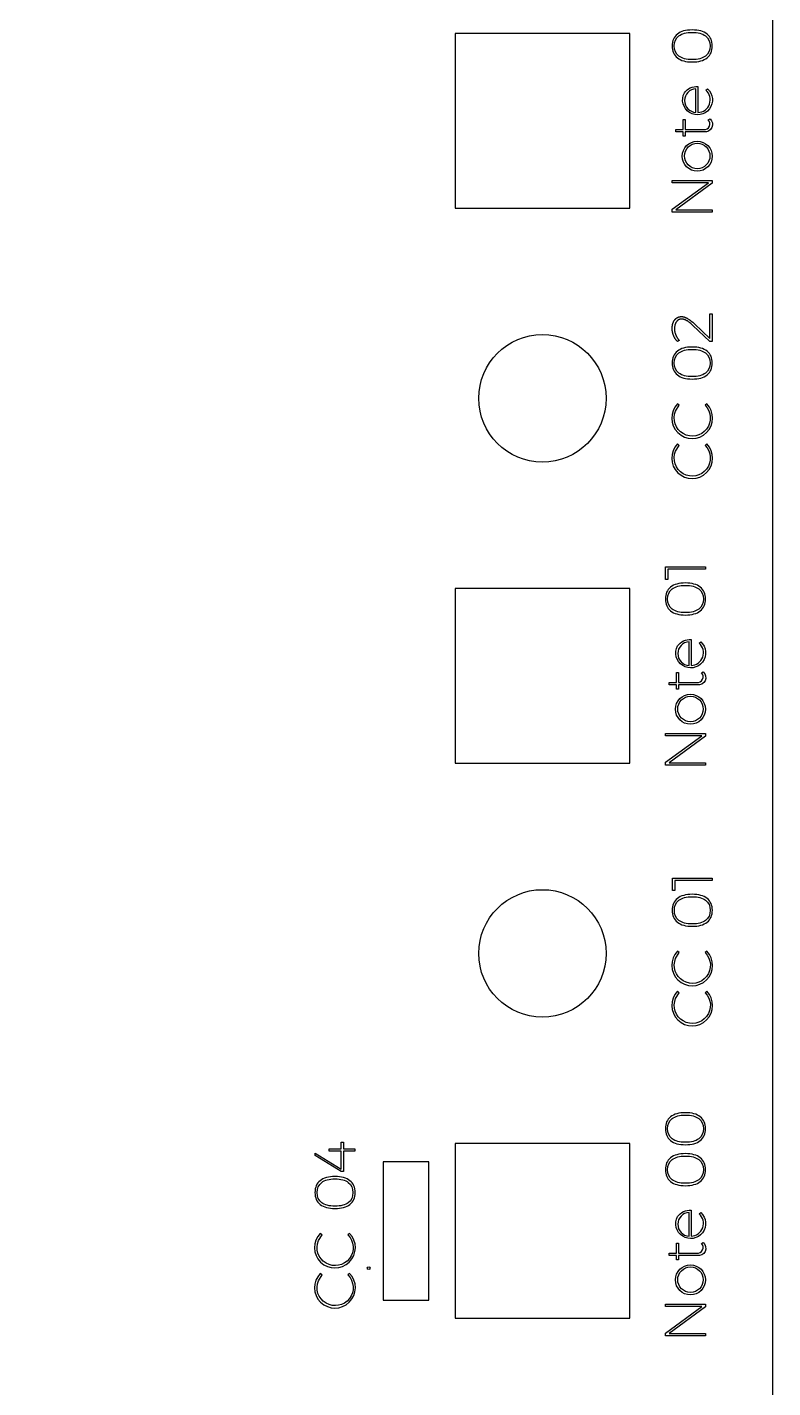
# Model space of a CAD drawing. Header units: millimetres. Extents: x 392 to 1349, y 886 to 1236.
# Drawn here: x 1079.9 to 1120.8, y 1018.3 to 1093 of the extents above; entities that cross this region are included whole.
import ezdxf

# ---------------------------------------------------------------- set-up
doc = ezdxf.new("R2010")
doc.units = ezdxf.units.MM
doc.header["$MEASUREMENT"] = 0
doc.layers.add('Fab 3$Electronics$CUT3', color=3, linetype='Continuous', true_color=0x00ff00)
doc.layers.add('Fab 3$Electronics$ENGRAVE3', color=25, linetype='Continuous', true_color=0x996633)

msp = doc.modelspace()

# ---------------------------------------------------------------- linework, layer by layer
at = {"layer": 'Fab 3$Electronics$CUT3'}
msp.add_lwpolyline([(977.008, 916.164), (1100.844, 916.164, 0.414214), (1120.844, 936.164), (1120.844, 1195.164, 0.414214), (1100.844, 1215.164), (977.008, 1215.164, 0.414214), (957.008, 1195.164), (957.008, 1188.164, 0.414214), (967.008, 1178.164, -0.414214), (977.008, 1168.164), (977.008, 963.164, -0.414214), (967.008, 953.164, 0.414214), (957.008, 943.164), (957.008, 936.164, 0.414214)], format="xyb", close=True, dxfattribs=at)
msp.add_lwpolyline([(977.008, 916.164), (1100.844, 916.164, 0.414214), (1120.844, 936.164), (1120.844, 1195.164, 0.414214), (1100.844, 1215.164), (977.008, 1215.164, 0.414214), (957.008, 1195.164), (957.008, 1188.164, 0.414214), (967.008, 1178.164, -0.414214), (977.008, 1168.164), (977.008, 963.164, -0.414214), (967.008, 953.164, 0.414214), (957.008, 943.164), (957.008, 936.164, 0.414214)], format="xyb", close=True, dxfattribs=at)
for points in [[(1112.985, 1083.083), (1112.985, 1092.671), (1103.397, 1092.671), (1103.397, 1083.083)], [(1112.985, 1052.603), (1112.985, 1062.191), (1103.397, 1062.191), (1103.397, 1052.603)], [(1112.985, 1022.123), (1112.985, 1031.711), (1103.397, 1031.711), (1103.397, 1022.123)], [(1101.952, 1023.123), (1101.952, 1030.711), (1099.444, 1030.711), (1099.444, 1023.123)]]:
    msp.add_lwpolyline(points, close=True, dxfattribs=at)
for centre, radius in [((1108.191, 1072.637), 3.5), ((1108.191, 1042.157), 3.5), ((1098.644, 1024.868, -12.989), 0.0755)]:
    msp.add_circle(centre, radius, dxfattribs=at)
at = {"layer": 'Fab 3$Electronics$ENGRAVE3'}
for points in [[(1115.986, 1089.408, -0.26868), (1116.733, 1089.757), (1116.733, 1088.333, 0.675793), (1117.171, 1089.557), (1117.255, 1089.632, -2.057104)], [(1116.617, 1089.638, 0.952108), (1116.617, 1088.336)], [(1117.399, 1087.983, -0.750475), (1117.061, 1087.272), (1116.035, 1087.272), (1116.035, 1087.034), (1115.922, 1087.034), (1115.922, 1087.272), (1115.518, 1087.272), (1115.518, 1087.398), (1115.922, 1087.398), (1115.922, 1087.951), (1116.035, 1087.951), (1116.035, 1087.398), (1117.045, 1087.398, 0.724121), (1117.293, 1087.933)], [(1115.506, 1071.937), (1115.706, 1072.253), (1115.606, 1072.331, 2.359226), (1117.218, 1072.334), (1117.127, 1072.253, -1.864699)], [(1115.506, 1069.737), (1115.706, 1070.053), (1115.606, 1070.131, 2.359226), (1117.218, 1070.134), (1117.127, 1070.053, -1.864699)], [(1115.613, 1059.04, -0.26868), (1116.36, 1059.389), (1116.36, 1057.965, 0.675793), (1116.798, 1059.189), (1116.882, 1059.264, -2.057104)], [(1116.244, 1059.27, 0.952108), (1116.244, 1057.969)], [(1117.026, 1057.615, -0.750475), (1116.688, 1056.905), (1115.662, 1056.905), (1115.662, 1056.667), (1115.549, 1056.667), (1115.549, 1056.905), (1115.146, 1056.905), (1115.146, 1057.03), (1115.549, 1057.03), (1115.549, 1057.584), (1115.662, 1057.584), (1115.662, 1057.03), (1116.673, 1057.03, 0.724121), (1116.92, 1057.565)], [(1115.508, 1041.885), (1115.708, 1042.201), (1115.608, 1042.279, 2.359226), (1117.22, 1042.282), (1117.129, 1042.201, -1.864699)], [(1115.508, 1039.685), (1115.708, 1040.001), (1115.608, 1040.079, 2.359226), (1117.22, 1040.082), (1117.129, 1040.001, -1.864699)], [(1115.613, 1027.704, -0.26868), (1116.36, 1028.053), (1116.36, 1026.629, 0.675793), (1116.798, 1027.853), (1116.882, 1027.928, -2.057104)], [(1116.244, 1027.934, 0.952108), (1116.244, 1026.633)], [(1095.883, 1026.387), (1096.083, 1026.703), (1095.983, 1026.782, 2.359226), (1097.594, 1026.785), (1097.504, 1026.703, -1.864699)], [(1117.026, 1026.279, -0.750475), (1116.688, 1025.568), (1115.662, 1025.568), (1115.662, 1025.331), (1115.549, 1025.331), (1115.549, 1025.568), (1115.146, 1025.568), (1115.146, 1025.694), (1115.549, 1025.694), (1115.549, 1026.248), (1115.662, 1026.248), (1115.662, 1025.694), (1116.673, 1025.694, 0.724121), (1116.92, 1026.229)], [(1095.883, 1024.187), (1096.083, 1024.503), (1095.983, 1024.582, 2.359226), (1097.594, 1024.585), (1097.504, 1024.503, -1.864699)]]:
    msp.add_lwpolyline(points, format="xyb", close=True, dxfattribs=at)
for points in [[(1115.324, 1084.478), (1115.324, 1084.606), (1117.512, 1084.606), (1117.512, 1084.453), (1115.521, 1082.994), (1117.512, 1082.994), (1117.512, 1082.863), (1115.324, 1082.863), (1115.324, 1083.016), (1117.318, 1084.478)], [(1117.383, 1077.282), (1117.512, 1077.282), (1117.512, 1075.758), (1117.377, 1075.761), (1116.457, 1076.64), (1116.416, 1076.68), (1116.374, 1076.717), (1116.333, 1076.753), (1116.292, 1076.786), (1116.251, 1076.817), (1116.21, 1076.846), (1116.19, 1076.859), (1116.169, 1076.872), (1116.149, 1076.885), (1116.129, 1076.897), (1116.108, 1076.908), (1116.089, 1076.919), (1116.069, 1076.929), (1116.05, 1076.938), (1116.031, 1076.946), (1116.013, 1076.954), (1115.995, 1076.961), (1115.977, 1076.967), (1115.959, 1076.973), (1115.942, 1076.978), (1115.934, 1076.98), (1115.926, 1076.982), (1115.917, 1076.983), (1115.909, 1076.985), (1115.901, 1076.986), (1115.893, 1076.987), (1115.885, 1076.988), (1115.877, 1076.989), (1115.87, 1076.99), (1115.862, 1076.99), (1115.854, 1076.991), (1115.847, 1076.991), (1115.835, 1076.991), (1115.824, 1076.99), (1115.812, 1076.989), (1115.801, 1076.988), (1115.79, 1076.987), (1115.779, 1076.986), (1115.769, 1076.984), (1115.758, 1076.982), (1115.748, 1076.979), (1115.737, 1076.976), (1115.727, 1076.974), (1115.717, 1076.97), (1115.708, 1076.967), (1115.698, 1076.963), (1115.688, 1076.959), (1115.679, 1076.954), (1115.67, 1076.95), (1115.661, 1076.945), (1115.652, 1076.939), (1115.643, 1076.934), (1115.635, 1076.928), (1115.626, 1076.922), (1115.618, 1076.916), (1115.61, 1076.909), (1115.602, 1076.902), (1115.594, 1076.895), (1115.587, 1076.887), (1115.579, 1076.879), (1115.572, 1076.871), (1115.565, 1076.863), (1115.558, 1076.854), (1115.551, 1076.845), (1115.545, 1076.836), (1115.538, 1076.827), (1115.532, 1076.817), (1115.526, 1076.807), (1115.52, 1076.797), (1115.514, 1076.787), (1115.509, 1076.777), (1115.504, 1076.766), (1115.499, 1076.755), (1115.494, 1076.744), (1115.49, 1076.733), (1115.485, 1076.721), (1115.481, 1076.71), (1115.477, 1076.698), (1115.474, 1076.686), (1115.47, 1076.673), (1115.467, 1076.661), (1115.464, 1076.648), (1115.461, 1076.635), (1115.458, 1076.622), (1115.456, 1076.609), (1115.454, 1076.596), (1115.45, 1076.568), (1115.447, 1076.54), (1115.445, 1076.51), (1115.444, 1076.48), (1115.443, 1076.449), (1115.443, 1076.429), (1115.444, 1076.409), (1115.446, 1076.388), (1115.448, 1076.368), (1115.45, 1076.347), (1115.453, 1076.327), (1115.457, 1076.306), (1115.461, 1076.285), (1115.465, 1076.265), (1115.471, 1076.244), (1115.476, 1076.223), (1115.483, 1076.203), (1115.49, 1076.182), (1115.497, 1076.161), (1115.505, 1076.14), (1115.514, 1076.119), (1115.523, 1076.098), (1115.532, 1076.078), (1115.542, 1076.058), (1115.552, 1076.038), (1115.563, 1076.018), (1115.574, 1075.999), (1115.586, 1075.98), (1115.598, 1075.961), (1115.61, 1075.942), (1115.623, 1075.924), (1115.636, 1075.906), (1115.65, 1075.888), (1115.664, 1075.871), (1115.679, 1075.854), (1115.694, 1075.837), (1115.709, 1075.82), (1115.606, 1075.755), (1115.589, 1075.773), (1115.572, 1075.791), (1115.556, 1075.81), (1115.541, 1075.829), (1115.526, 1075.849), (1115.511, 1075.868), (1115.497, 1075.889), (1115.484, 1075.909), (1115.47, 1075.93), (1115.458, 1075.951), (1115.445, 1075.972), (1115.434, 1075.994), (1115.422, 1076.016), (1115.412, 1076.039), (1115.401, 1076.062), (1115.392, 1076.085), (1115.382, 1076.108), (1115.374, 1076.131), (1115.366, 1076.155), (1115.358, 1076.178), (1115.351, 1076.202), (1115.345, 1076.225), (1115.339, 1076.249), (1115.334, 1076.272), (1115.33, 1076.296), (1115.326, 1076.319), (1115.322, 1076.343), (1115.32, 1076.367), (1115.318, 1076.39), (1115.316, 1076.414), (1115.315, 1076.438), (1115.315, 1076.462), (1115.315, 1076.5), (1115.317, 1076.537), (1115.32, 1076.572), (1115.324, 1076.607), (1115.326, 1076.624), (1115.329, 1076.641), (1115.332, 1076.658), (1115.335, 1076.674), (1115.338, 1076.69), (1115.342, 1076.706), (1115.346, 1076.721), (1115.35, 1076.736), (1115.355, 1076.751), (1115.359, 1076.766), (1115.365, 1076.781), (1115.37, 1076.795), (1115.376, 1076.809), (1115.381, 1076.823), (1115.388, 1076.836), (1115.394, 1076.85), (1115.401, 1076.863), (1115.408, 1076.875), (1115.415, 1076.888), (1115.423, 1076.9), (1115.431, 1076.912), (1115.439, 1076.924), (1115.447, 1076.936), (1115.456, 1076.947), (1115.465, 1076.958), (1115.474, 1076.968), (1115.483, 1076.979), (1115.492, 1076.989), (1115.502, 1076.998), (1115.512, 1077.008), (1115.522, 1077.016), (1115.532, 1077.025), (1115.543, 1077.033), (1115.553, 1077.041), (1115.564, 1077.048), (1115.575, 1077.056), (1115.586, 1077.062), (1115.598, 1077.069), (1115.609, 1077.075), (1115.621, 1077.081), (1115.633, 1077.086), (1115.645, 1077.091), (1115.657, 1077.096), (1115.67, 1077.1), (1115.682, 1077.104), (1115.695, 1077.108), (1115.708, 1077.111), (1115.722, 1077.114), (1115.735, 1077.117), (1115.749, 1077.119), (1115.762, 1077.121), (1115.776, 1077.122), (1115.791, 1077.124), (1115.805, 1077.125), (1115.82, 1077.125), (1115.834, 1077.125), (1115.843, 1077.125), (1115.853, 1077.125), (1115.862, 1077.124), (1115.871, 1077.124), (1115.88, 1077.123), (1115.89, 1077.122), (1115.899, 1077.12), (1115.909, 1077.119), (1115.918, 1077.117), (1115.928, 1077.115), (1115.938, 1077.113), (1115.948, 1077.11), (1115.958, 1077.108), (1115.968, 1077.105), (1115.988, 1077.099), (1116.009, 1077.092), (1116.03, 1077.084), (1116.051, 1077.075), (1116.072, 1077.065), (1116.094, 1077.055), (1116.116, 1077.044), (1116.139, 1077.032), (1116.161, 1077.019), (1116.184, 1077.005), (1116.207, 1076.991), (1116.254, 1076.961), (1116.3, 1076.928), (1116.347, 1076.893), (1116.395, 1076.855), (1116.442, 1076.815), (1116.49, 1076.773), (1116.539, 1076.728), (1117.383, 1075.914)], [(1114.952, 1062.697), (1114.952, 1063.386), (1117.139, 1063.386), (1117.139, 1063.257), (1115.08, 1063.257), (1115.08, 1062.697)], [(1114.952, 1054.11), (1114.952, 1054.238), (1117.139, 1054.238), (1117.139, 1054.085), (1115.149, 1052.627), (1117.139, 1052.627), (1117.139, 1052.495), (1114.952, 1052.495), (1114.952, 1052.649), (1116.945, 1054.11)], [(1115.326, 1045.603), (1115.326, 1046.291), (1117.514, 1046.291), (1117.514, 1046.163), (1115.455, 1046.163), (1115.455, 1045.603)], [(1097.137, 1031.798), (1097.266, 1031.798), (1097.266, 1031.432), (1097.889, 1031.432), (1097.889, 1031.307), (1097.266, 1031.307), (1097.266, 1030.18), (1097.137, 1030.18), (1095.701, 1031.053), (1095.701, 1031.188), (1097.137, 1030.318), (1097.137, 1031.307), (1096.48, 1031.307), (1096.48, 1031.432), (1097.137, 1031.432)], [(1114.952, 1022.774), (1114.952, 1022.902), (1117.139, 1022.902), (1117.139, 1022.749), (1115.149, 1021.291), (1117.139, 1021.291), (1117.139, 1021.159), (1114.952, 1021.159), (1114.952, 1021.312), (1116.945, 1022.774)]]:
    msp.add_lwpolyline(points, close=True, dxfattribs=at)
for centre, radius in [((1116.693, 1085.931, -12.989), 0.824), ((1116.693, 1085.945, -12.989), 0.7), ((1116.32, 1055.563, -12.989), 0.824), ((1116.321, 1055.577, -12.989), 0.7), ((1116.32, 1024.227, -12.989), 0.824), ((1116.321, 1024.241, -12.989), 0.7)]:
    msp.add_circle(centre, radius, dxfattribs=at)
for points in [[(1115.6, 1092.638, -12.989), (1115.79, 1092.789, -12.989), (1116.062, 1092.865, -12.989), (1116.416, 1092.865, -12.989), (1116.771, 1092.865, -12.989), (1117.044, 1092.789, -12.989), (1117.235, 1092.638, -12.989), (1117.426, 1092.487, -12.989), (1117.521, 1092.269, -12.989), (1117.521, 1091.985, -12.989), (1117.521, 1091.704, -12.989), (1117.426, 1091.487, -12.989), (1117.235, 1091.334, -12.989), (1117.044, 1091.182, -12.989), (1116.771, 1091.106, -12.989), (1116.416, 1091.106, -12.989), (1116.064, 1091.106, -12.989), (1115.792, 1091.182, -12.989), (1115.601, 1091.334, -12.989), (1115.41, 1091.487, -12.989), (1115.315, 1091.704, -12.989), (1115.315, 1091.985, -12.989), (1115.315, 1092.269, -12.989), (1115.41, 1092.487, -12.989), (1115.6, 1092.638, -12.989)], [(1115.686, 1091.43, -12.989), (1115.854, 1091.301, -12.989), (1116.097, 1091.237, -12.989), (1116.416, 1091.237, -12.989), (1116.736, 1091.237, -12.989), (1116.98, 1091.301, -12.989), (1117.149, 1091.43, -12.989), (1117.318, 1091.558, -12.989), (1117.402, 1091.743, -12.989), (1117.402, 1091.985, -12.989), (1117.402, 1092.227, -12.989), (1117.318, 1092.412, -12.989), (1117.149, 1092.541, -12.989), (1116.98, 1092.669, -12.989), (1116.736, 1092.733, -12.989), (1116.416, 1092.733, -12.989), (1116.097, 1092.733, -12.989), (1115.854, 1092.669, -12.989), (1115.686, 1092.541, -12.989), (1115.518, 1092.412, -12.989), (1115.434, 1092.227, -12.989), (1115.434, 1091.985, -12.989), (1115.434, 1091.743, -12.989), (1115.518, 1091.558, -12.989), (1115.686, 1091.43, -12.989)], [(1115.6, 1075.227, -12.989), (1115.79, 1075.379, -12.989), (1116.062, 1075.454, -12.989), (1116.416, 1075.454, -12.989), (1116.771, 1075.454, -12.989), (1117.044, 1075.379, -12.989), (1117.235, 1075.227, -12.989), (1117.426, 1075.076, -12.989), (1117.521, 1074.859, -12.989), (1117.521, 1074.575, -12.989), (1117.521, 1074.293, -12.989), (1117.426, 1074.076, -12.989), (1117.235, 1073.924, -12.989), (1117.044, 1073.772, -12.989), (1116.771, 1073.695, -12.989), (1116.416, 1073.695, -12.989), (1116.064, 1073.695, -12.989), (1115.792, 1073.772, -12.989), (1115.601, 1073.924, -12.989), (1115.41, 1074.076, -12.989), (1115.315, 1074.293, -12.989), (1115.315, 1074.575, -12.989), (1115.315, 1074.859, -12.989), (1115.41, 1075.076, -12.989), (1115.6, 1075.227, -12.989)], [(1115.686, 1074.019, -12.989), (1115.854, 1073.891, -12.989), (1116.097, 1073.827, -12.989), (1116.416, 1073.827, -12.989), (1116.736, 1073.827, -12.989), (1116.98, 1073.891, -12.989), (1117.149, 1074.019, -12.989), (1117.318, 1074.148, -12.989), (1117.402, 1074.333, -12.989), (1117.402, 1074.575, -12.989), (1117.402, 1074.817, -12.989), (1117.318, 1075.002, -12.989), (1117.149, 1075.13, -12.989), (1116.98, 1075.259, -12.989), (1116.736, 1075.323, -12.989), (1116.416, 1075.323, -12.989), (1116.097, 1075.323, -12.989), (1115.854, 1075.259, -12.989), (1115.686, 1075.13, -12.989), (1115.518, 1075.002, -12.989), (1115.434, 1074.817, -12.989), (1115.434, 1074.575, -12.989), (1115.434, 1074.333, -12.989), (1115.518, 1074.148, -12.989), (1115.686, 1074.019, -12.989)], [(1115.227, 1062.27, -12.989), (1115.417, 1062.421, -12.989), (1115.689, 1062.497, -12.989), (1116.044, 1062.497, -12.989), (1116.398, 1062.497, -12.989), (1116.671, 1062.421, -12.989), (1116.862, 1062.27, -12.989), (1117.053, 1062.119, -12.989), (1117.148, 1061.901, -12.989), (1117.148, 1061.617, -12.989), (1117.148, 1061.336, -12.989), (1117.053, 1061.119, -12.989), (1116.862, 1060.967, -12.989), (1116.671, 1060.814, -12.989), (1116.398, 1060.738, -12.989), (1116.044, 1060.738, -12.989), (1115.691, 1060.738, -12.989), (1115.419, 1060.814, -12.989), (1115.228, 1060.967, -12.989), (1115.038, 1061.119, -12.989), (1114.942, 1061.336, -12.989), (1114.942, 1061.617, -12.989), (1114.942, 1061.901, -12.989), (1115.037, 1062.119, -12.989), (1115.227, 1062.27, -12.989)], [(1115.313, 1061.062, -12.989), (1115.481, 1060.934, -12.989), (1115.724, 1060.87, -12.989), (1116.044, 1060.87, -12.989), (1116.363, 1060.87, -12.989), (1116.607, 1060.934, -12.989), (1116.776, 1061.062, -12.989), (1116.945, 1061.19, -12.989), (1117.029, 1061.375, -12.989), (1117.029, 1061.617, -12.989), (1117.029, 1061.86, -12.989), (1116.945, 1062.045, -12.989), (1116.776, 1062.173, -12.989), (1116.607, 1062.301, -12.989), (1116.363, 1062.365, -12.989), (1116.044, 1062.365, -12.989), (1115.724, 1062.365, -12.989), (1115.481, 1062.301, -12.989), (1115.313, 1062.173, -12.989), (1115.145, 1062.045, -12.989), (1115.061, 1061.86, -12.989), (1115.061, 1061.617, -12.989), (1115.061, 1061.375, -12.989), (1115.145, 1061.19, -12.989), (1115.313, 1061.062, -12.989)], [(1115.602, 1045.175, -12.989), (1115.792, 1045.327, -12.989), (1116.064, 1045.402, -12.989), (1116.419, 1045.402, -12.989), (1116.773, 1045.402, -12.989), (1117.046, 1045.327, -12.989), (1117.237, 1045.175, -12.989), (1117.428, 1045.024, -12.989), (1117.523, 1044.807, -12.989), (1117.523, 1044.523, -12.989), (1117.523, 1044.241, -12.989), (1117.428, 1044.024, -12.989), (1117.237, 1043.872, -12.989), (1117.046, 1043.72, -12.989), (1116.773, 1043.644, -12.989), (1116.419, 1043.644, -12.989), (1116.066, 1043.644, -12.989), (1115.794, 1043.72, -12.989), (1115.603, 1043.872, -12.989), (1115.412, 1044.024, -12.989), (1115.317, 1044.241, -12.989), (1115.317, 1044.523, -12.989), (1115.317, 1044.807, -12.989), (1115.412, 1045.024, -12.989), (1115.602, 1045.175, -12.989)], [(1115.688, 1043.967, -12.989), (1115.856, 1043.839, -12.989), (1116.099, 1043.775, -12.989), (1116.419, 1043.775, -12.989), (1116.738, 1043.775, -12.989), (1116.982, 1043.839, -12.989), (1117.151, 1043.967, -12.989), (1117.32, 1044.096, -12.989), (1117.404, 1044.281, -12.989), (1117.404, 1044.523, -12.989), (1117.404, 1044.765, -12.989), (1117.32, 1044.95, -12.989), (1117.151, 1045.078, -12.989), (1116.982, 1045.207, -12.989), (1116.738, 1045.271, -12.989), (1116.419, 1045.271, -12.989), (1116.099, 1045.271, -12.989), (1115.856, 1045.207, -12.989), (1115.688, 1045.078, -12.989), (1115.52, 1044.95, -12.989), (1115.436, 1044.765, -12.989), (1115.436, 1044.523, -12.989), (1115.436, 1044.281, -12.989), (1115.52, 1044.096, -12.989), (1115.688, 1043.967, -12.989)], [(1115.227, 1033.184, -12.989), (1115.417, 1033.335, -12.989), (1115.689, 1033.411, -12.989), (1116.044, 1033.411, -12.989), (1116.398, 1033.411, -12.989), (1116.671, 1033.335, -12.989), (1116.862, 1033.184, -12.989), (1117.053, 1033.033, -12.989), (1117.148, 1032.815, -12.989), (1117.148, 1032.532, -12.989), (1117.148, 1032.25, -12.989), (1117.053, 1032.033, -12.989), (1116.862, 1031.881, -12.989), (1116.671, 1031.728, -12.989), (1116.398, 1031.652, -12.989), (1116.044, 1031.652, -12.989), (1115.691, 1031.652, -12.989), (1115.419, 1031.728, -12.989), (1115.228, 1031.881, -12.989), (1115.038, 1032.033, -12.989), (1114.942, 1032.25, -12.989), (1114.942, 1032.532, -12.989), (1114.942, 1032.815, -12.989), (1115.037, 1033.033, -12.989), (1115.227, 1033.184, -12.989)], [(1115.313, 1031.976, -12.989), (1115.481, 1031.848, -12.989), (1115.724, 1031.784, -12.989), (1116.044, 1031.784, -12.989), (1116.363, 1031.784, -12.989), (1116.607, 1031.848, -12.989), (1116.776, 1031.976, -12.989), (1116.945, 1032.104, -12.989), (1117.029, 1032.29, -12.989), (1117.029, 1032.532, -12.989), (1117.029, 1032.774, -12.989), (1116.945, 1032.959, -12.989), (1116.776, 1033.087, -12.989), (1116.607, 1033.215, -12.989), (1116.363, 1033.279, -12.989), (1116.044, 1033.279, -12.989), (1115.724, 1033.279, -12.989), (1115.481, 1033.215, -12.989), (1115.313, 1033.087, -12.989), (1115.145, 1032.959, -12.989), (1115.061, 1032.774, -12.989), (1115.061, 1032.532, -12.989), (1115.061, 1032.29, -12.989), (1115.145, 1032.104, -12.989), (1115.313, 1031.976, -12.989)], [(1115.227, 1030.934, -12.989), (1115.417, 1031.085, -12.989), (1115.689, 1031.161, -12.989), (1116.044, 1031.161, -12.989), (1116.398, 1031.161, -12.989), (1116.671, 1031.085, -12.989), (1116.862, 1030.934, -12.989), (1117.053, 1030.783, -12.989), (1117.148, 1030.565, -12.989), (1117.148, 1030.281, -12.989), (1117.148, 1030, -12.989), (1117.053, 1029.783, -12.989), (1116.862, 1029.631, -12.989), (1116.671, 1029.478, -12.989), (1116.398, 1029.402, -12.989), (1116.044, 1029.402, -12.989), (1115.691, 1029.402, -12.989), (1115.419, 1029.478, -12.989), (1115.228, 1029.631, -12.989), (1115.038, 1029.783, -12.989), (1114.942, 1030, -12.989), (1114.942, 1030.281, -12.989), (1114.942, 1030.565, -12.989), (1115.037, 1030.783, -12.989), (1115.227, 1030.934, -12.989)], [(1115.313, 1029.726, -12.989), (1115.481, 1029.598, -12.989), (1115.724, 1029.534, -12.989), (1116.044, 1029.534, -12.989), (1116.363, 1029.534, -12.989), (1116.607, 1029.598, -12.989), (1116.776, 1029.726, -12.989), (1116.945, 1029.854, -12.989), (1117.029, 1030.039, -12.989), (1117.029, 1030.281, -12.989), (1117.029, 1030.523, -12.989), (1116.945, 1030.709, -12.989), (1116.776, 1030.837, -12.989), (1116.607, 1030.965, -12.989), (1116.363, 1031.029, -12.989), (1116.044, 1031.029, -12.989), (1115.724, 1031.029, -12.989), (1115.481, 1030.965, -12.989), (1115.313, 1030.837, -12.989), (1115.145, 1030.709, -12.989), (1115.061, 1030.523, -12.989), (1115.061, 1030.281, -12.989), (1115.061, 1030.039, -12.989), (1115.145, 1029.854, -12.989), (1115.313, 1029.726, -12.989)], [(1095.976, 1029.678), (1096.166, 1029.829), (1096.439, 1029.905), (1096.793, 1029.905), (1097.148, 1029.905), (1097.421, 1029.829), (1097.612, 1029.678), (1097.802, 1029.527), (1097.898, 1029.309), (1097.898, 1029.025), (1097.898, 1028.744), (1097.802, 1028.527), (1097.612, 1028.375), (1097.421, 1028.222), (1097.148, 1028.146), (1096.793, 1028.146), (1096.441, 1028.146), (1096.169, 1028.222), (1095.978, 1028.375), (1095.787, 1028.527), (1095.692, 1028.744), (1095.692, 1029.025), (1095.692, 1029.309), (1095.787, 1029.527), (1095.976, 1029.678)], [(1096.063, 1028.47), (1096.23, 1028.342), (1096.474, 1028.278), (1096.793, 1028.278), (1097.112, 1028.278), (1097.357, 1028.342), (1097.526, 1028.47), (1097.695, 1028.598), (1097.779, 1028.783), (1097.779, 1029.025), (1097.779, 1029.268), (1097.695, 1029.453), (1097.526, 1029.581), (1097.357, 1029.709), (1097.112, 1029.773), (1096.793, 1029.773), (1096.474, 1029.773), (1096.23, 1029.709), (1096.063, 1029.581), (1095.895, 1029.453), (1095.811, 1029.268), (1095.811, 1029.025), (1095.811, 1028.783), (1095.895, 1028.598), (1096.063, 1028.47)]]:
    msp.add_open_spline(points, degree=3, knots=[0, 0, 0, 0, 1, 1, 1, 2, 2, 2, 3, 3, 3, 4, 4, 4, 5, 5, 5, 6, 6, 6, 7, 7, 7, 8, 8, 8, 8], dxfattribs=at)

doc.saveas('drawing.dxf')
